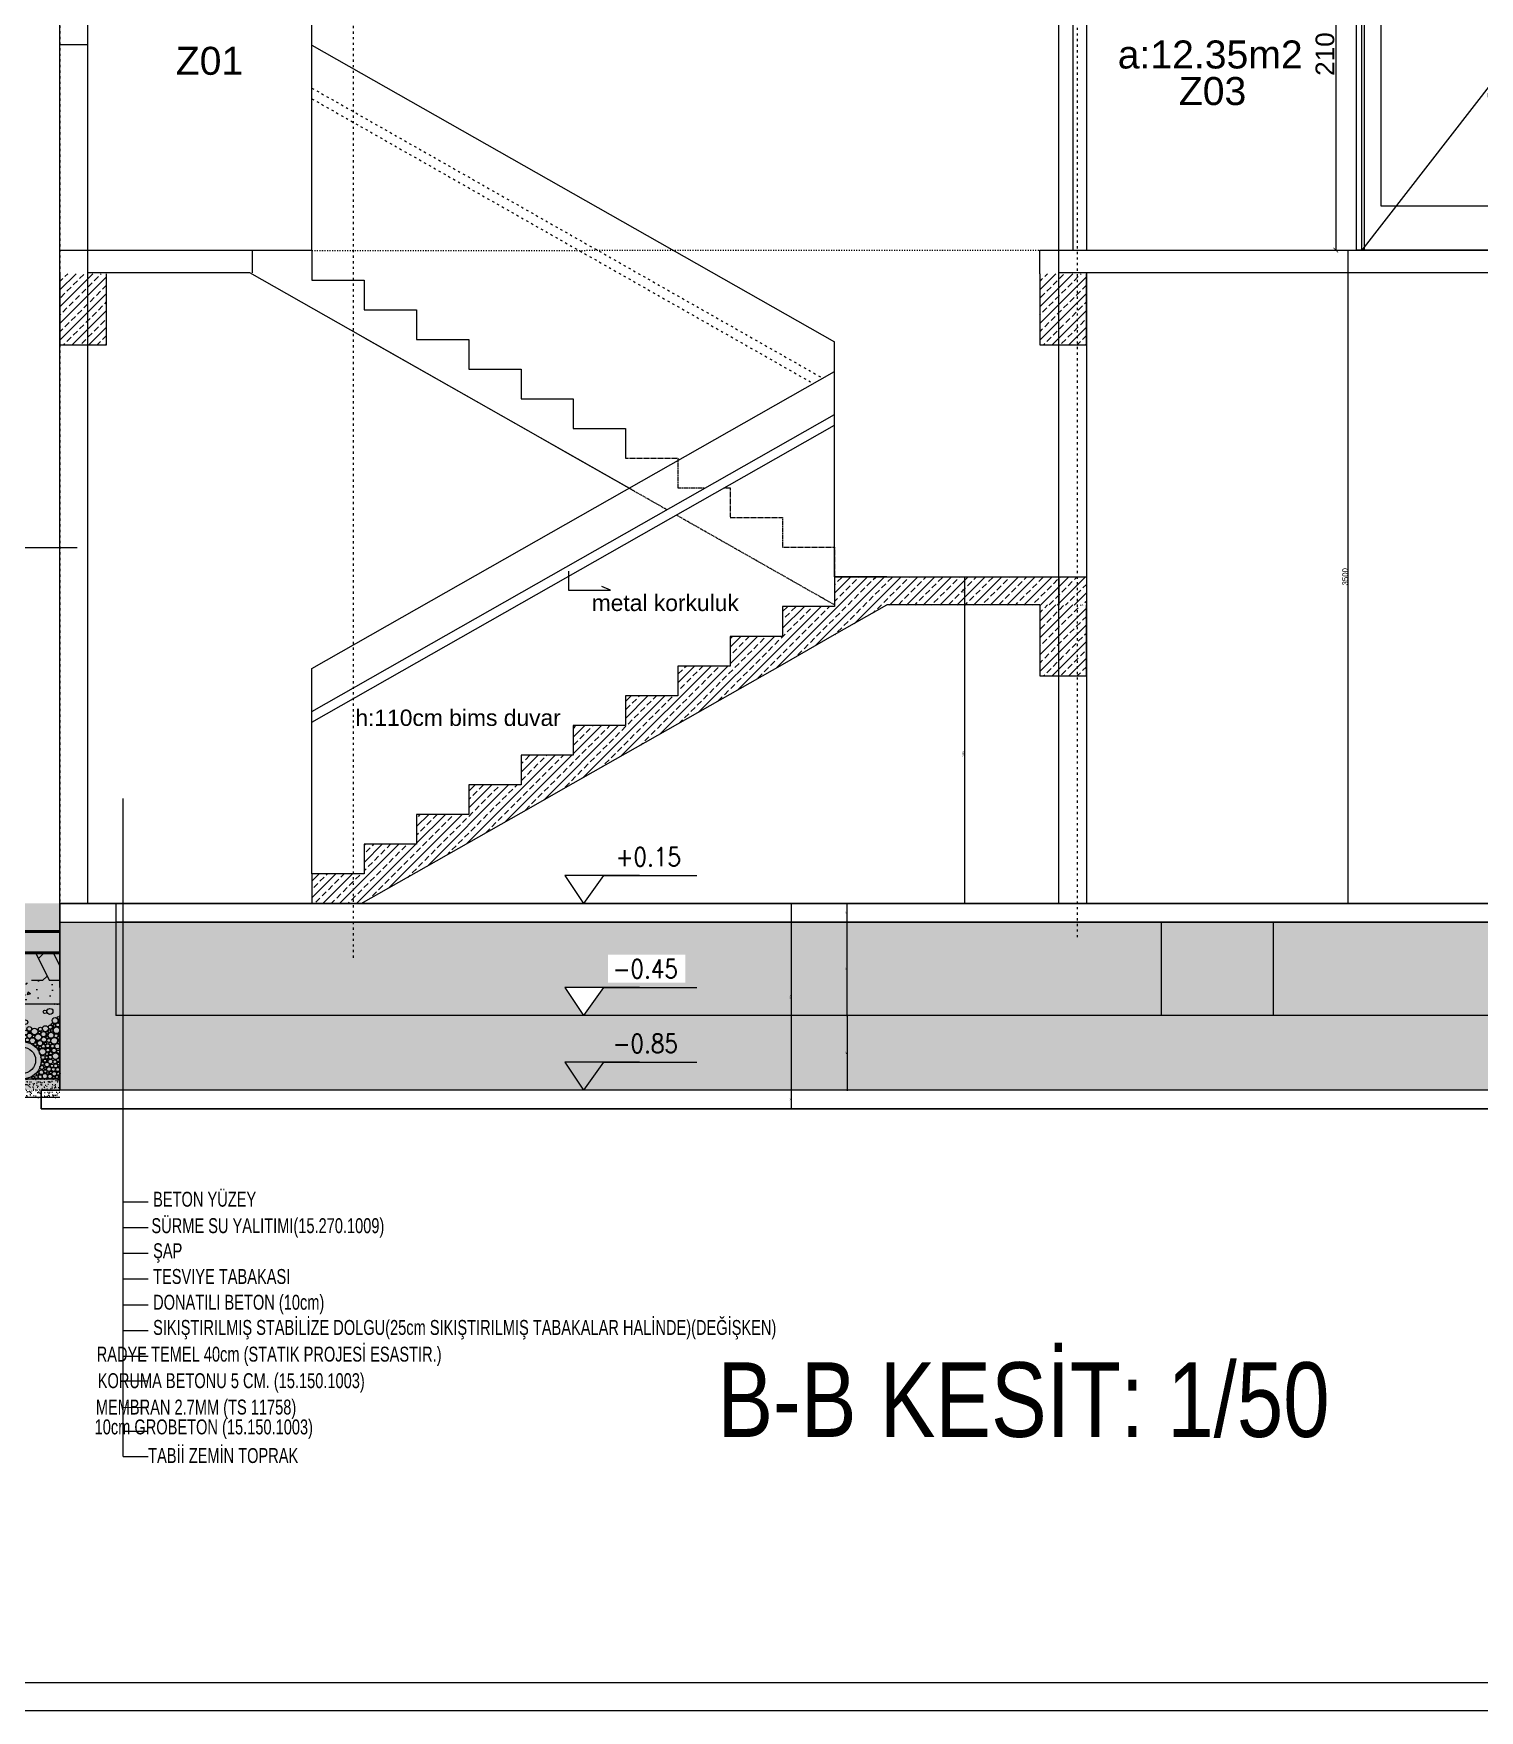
# Model space of a CAD drawing. Header units: centimetres. Extents: x -373760 to 14750, y -122502 to 29584.
# Drawn here: x -231505 to -223760, y -86589 to -77606 of the extents above; entities that cross this region are included whole.
import ezdxf
from ezdxf.enums import TextEntityAlignment as Align

# ---------------------------------------------------------------- set-up
doc = ezdxf.new("R2010")
doc.units = ezdxf.units.CM
for name, pattern in [('ACAD_ISO03W100', [30, 12, -18]), ('DUZ', [0]), ('HIDDENX2', [0.75, 0.5, -0.25])]:
    doc.linetypes.add(name, pattern=pattern)
for name, color, linetype, lineweight in [('AKSLAR-P', 211, 'Continuous', 9), ('BB_Yazı_malzeme_DOSEME-Laminat', 7, 'Continuous', 15), ('BLOKAJ', 1, 'Continuous', 9), ('DETAIL2', 1, 'Continuous', 20), ('duvar', 10, 'Continuous', 25), ('kolon tarama', 252, 'Continuous', 20), ('MAT_FND3', 2, 'Continuous', 30), ('MS KOLON', 1, 'Continuous', 50), ('MS YAZI', 7, 'DUZ', 15), ('REBAR2', 1, 'Continuous', 20), ('SOIL', 8, 'Continuous', 20), ('T', 8, 'Continuous', 13), ('TF', 252, 'Continuous', 15), ('Ölçü iç KGK', 124, 'Continuous', 20)]:
    doc.layers.add(name, color=color, linetype=linetype, lineweight=lineweight)
for name, color, linetype in [('alan', 7, 'Continuous'), ('CER', 4, 'Continuous'), ('dog', 30, 'Continuous'), ('K', 1, 'Continuous'), ('LCAD_CEILING', 2, 'Continuous'), ('Oda', 7, 'Continuous'), ('Standart', 7, 'Continuous'), ('Tarama', 253, 'Continuous'), ('TASYUNU-P', 40, 'Continuous')]:
    doc.layers.add(name, color=color, linetype=linetype)
doc.layers.add('Öçü', color=7, linetype='Continuous', lineweight=18, true_color=0xd1cbad)
doc.styles.add('ARC-01', font='arial.ttf')
doc.styles.add('dddddddddd', font='arial.ttf')
doc.styles.get("Standard").update_dxf_attribs({"font": 'arial.ttf'})
doc.styles.add('stastyle', font='')
doc.styles.add('YAZI', font='arial.ttf', dxfattribs={"height": 34})
doc.styles.get('stastyle').set_extended_font_data('RomanSTA')
doc.linetypes.add('BATTING', pattern='A,0.00254,-2.54,[134,ltypeshp.shx,S=2.54,R=0,X=-2.54,Y=0],-5.08,[134,ltypeshp.shx,S=2.54,R=180,X=2.54,Y=0],-2.54', length=10.16254)
doc.dimstyles.new('1 VE 2', dxfattribs={"dimscale": 0, "dimtxt": 6, "dimasz": 3, "dimexe": 0, "dimexo": 0, "dimgap": 2, "dimtad": 1, "dimdec": 0, "dimzin": 0, "dimdsep": 46, "dimtxsty": 'dddddddddd', "dimblk": 'OBLIQUE', "dimcen": 0, "dimdle": 3, "dimadec": 0, "dimazin": 0, "dimtfac": 1, "dimtdec": 0, "dimtix": 1, "dimtmove": 2, "dimatfit": 3, "dimldrblk": 'OBLIQUE', "dimfxl": 0, "dimtolj": 1, "dimtzin": 0, "dimarcsym": 0})
doc.dimstyles.new('aydın ölçü', dxfattribs={"dimtxt": 10, "dimasz": 2.5, "dimexe": 5, "dimexo": 5, "dimtad": 1, "dimdec": 0, "dimtxsty": 'Standard', "dimblk": 'ARCHTICK', "dimcen": 2.5, "dimse1": 1, "dimse2": 1, "dimadec": 0, "dimazin": 0, "dimtfac": 1, "dimtdec": 0, "dimtix": 1, "dimtmove": 0, "dimatfit": 3, "dimfxl": 5, "dimfxlon": 1, "dimarcsym": 0})
doc.dimstyles.new('VAZİYET2', dxfattribs={"dimtxt": 30, "dimasz": 2.5, "dimexe": 5, "dimexo": 5, "dimtad": 1, "dimdec": 0, "dimtxsty": 'Standard', "dimblk": 'ARCHTICK', "dimcen": 2.5, "dimse1": 1, "dimse2": 1, "dimadec": 0, "dimazin": 0, "dimtfac": 1, "dimtdec": 0, "dimtix": 1, "dimtmove": 0, "dimatfit": 3, "dimfxl": 5, "dimfxlon": 1, "dimarcsym": 0})

# ---------------------------------------------------------------- blocks, each defined once
blk = doc.blocks.new('_ArchTick')
at = {"color": 0, "linetype": 'ByBlock', "const_width": 0.15}
blk.add_lwpolyline([(-0.5, -0.5), (0.5, 0.5)], dxfattribs=at)
blk = doc.blocks.new('*D603')
at = {"layer": 'Defpoints', "color": 0, "transparency": 16777216}
for p in [(-226539.3, -80517.1), (-226539.3, -80667.1), (-226519.1, -80667.1)]:
    blk.add_point(p, dxfattribs=at)
at = {"layer": 'Öçü', "color": 0, "lineweight": -2, "transparency": 16777216}
blk.add_line((-226519.1, -80517.1), (-226519.1, -80667.1), dxfattribs=at)
at = {"layer": 'Öçü', "color": 0, "lineweight": -2, "transparency": 16777216, "xscale": 2.5, "yscale": 2.5, "zscale": 2.5}
for p, rotation in [((-226519.1, -80517.1), 90), ((-226519.1, -80667.1), 270)]:
    blk.add_blockref('_ArchTick', p, dxfattribs=dict(at, rotation=rotation))
at = {"layer": 'Öçü', "color": 0, "transparency": 16777216, "insert": (-226524.8, -80592.1), "char_height": 10, "attachment_point": 5, "rotation": 90}
blk.add_mtext('150', dxfattribs=at)
blk = doc.blocks.new('*D604')
at = {"layer": 'Defpoints', "color": 0, "transparency": 16777216}
for p in [(-226539.3, -80667.1), (-226519.1, -82266.1), (-226519.1, -82266.1)]:
    blk.add_point(p, dxfattribs=at)
at = {"layer": 'Öçü', "color": 0, "lineweight": -2, "transparency": 16777216}
blk.add_line((-226519.1, -80667.1), (-226519.1, -82266.1), dxfattribs=at)
at = {"layer": 'Öçü', "color": 0, "lineweight": -2, "transparency": 16777216, "xscale": 2.5, "yscale": 2.5, "zscale": 2.5}
for p, rotation in [((-226519.1, -80667.1), 90), ((-226519.1, -82266.1), 270)]:
    blk.add_blockref('_ArchTick', p, dxfattribs=dict(at, rotation=rotation))
at = {"layer": 'Öçü', "color": 0, "transparency": 16777216, "insert": (-226524.8, -81466.6), "char_height": 10, "attachment_point": 5, "rotation": 90}
blk.add_mtext('1599', dxfattribs=at)
blk = doc.blocks.new('_Oblique')
at = {"color": 0, "linetype": 'ByBlock', "lineweight": -2}
blk.add_line((-0.5, -0.5), (0.5, 0.5), dxfattribs=at)
blk = doc.blocks.new('*D609')
at = {"layer": 'Defpoints', "color": 0, "linetype": 'Continuous', "transparency": 16777216}
for p in [(-226643.8, -82866.1), (-227146.8, -83266.1), (-226643.8, -83266.1)]:
    blk.add_point(p, dxfattribs=at)
at = {"layer": 'LCAD_CEILING', "color": 0, "linetype": 'Continuous', "lineweight": -2, "transparency": 16777216}
for p, q in [((-227146.8, -82863.1), (-227146.8, -83269.1)), ((-226643.8, -82866.1), (-227146.8, -82866.1)), ((-226643.8, -83266.1), (-227146.8, -83266.1))]:
    blk.add_line(p, q, dxfattribs=at)
at = {"layer": 'LCAD_CEILING', "color": 0, "linetype": 'Continuous', "lineweight": -2, "transparency": 16777216, "xscale": 3, "yscale": 3, "zscale": 3}
for p, rotation in [((-227146.8, -82866.1), 90), ((-227146.8, -83266.1), 270)]:
    blk.add_blockref('_Oblique', p, dxfattribs=dict(at, rotation=rotation))
at = {"layer": 'LCAD_CEILING', "color": 0, "linetype": 'Continuous', "lineweight": -2, "transparency": 16777216, "insert": (-227151.8, -83066.1), "char_height": 6, "attachment_point": 5, "rotation": 90, "style": 'dddddddddd'}
blk.add_mtext('\\A1;400', dxfattribs=at)
blk = doc.blocks.new('*D610')
at = {"layer": 'Defpoints', "color": 0, "linetype": 'Continuous', "transparency": 16777216}
for p in [(-227146.8, -82366.1), (-226981.6, -82366.1), (-226643.8, -82866.1)]:
    blk.add_point(p, dxfattribs=at)
at = {"layer": 'LCAD_CEILING', "color": 0, "linetype": 'Continuous', "lineweight": -2, "transparency": 16777216}
for p, q in [((-227146.8, -82869.1), (-227146.8, -82363.1)), ((-226981.6, -82366.1), (-227146.8, -82366.1)), ((-226643.8, -82866.1), (-227146.8, -82866.1))]:
    blk.add_line(p, q, dxfattribs=at)
at = {"layer": 'LCAD_CEILING', "color": 0, "linetype": 'Continuous', "lineweight": -2, "transparency": 16777216, "xscale": 3, "yscale": 3, "zscale": 3}
for p, rotation in [((-227146.8, -82366.1), 90), ((-227146.8, -82866.1), 270)]:
    blk.add_blockref('_Oblique', p, dxfattribs=dict(at, rotation=rotation))
at = {"layer": 'LCAD_CEILING', "color": 0, "linetype": 'Continuous', "lineweight": -2, "transparency": 16777216, "insert": (-227151.8, -82616.1), "char_height": 6, "attachment_point": 5, "rotation": 90, "style": 'dddddddddd'}
blk.add_mtext('\\A1;500', dxfattribs=at)
blk = doc.blocks.new('*D611')
at = {"layer": 'Defpoints', "color": 0, "linetype": 'Continuous', "transparency": 16777216}
for p in [(-227146.8, -82266.1), (-226981.6, -82266.1), (-226981.6, -82366.1)]:
    blk.add_point(p, dxfattribs=at)
at = {"layer": 'LCAD_CEILING', "color": 0, "linetype": 'Continuous', "lineweight": -2, "transparency": 16777216}
for p, q in [((-227146.8, -82369.1), (-227146.8, -82263.1)), ((-226981.6, -82266.1), (-227146.8, -82266.1)), ((-226981.6, -82366.1), (-227146.8, -82366.1))]:
    blk.add_line(p, q, dxfattribs=at)
at = {"layer": 'LCAD_CEILING', "color": 0, "linetype": 'Continuous', "lineweight": -2, "transparency": 16777216, "xscale": 3, "yscale": 3, "zscale": 3}
for p, rotation in [((-227146.8, -82266.1), 90), ((-227146.8, -82366.1), 270)]:
    blk.add_blockref('_Oblique', p, dxfattribs=dict(at, rotation=rotation))
at = {"layer": 'LCAD_CEILING', "color": 0, "linetype": 'Continuous', "lineweight": -2, "transparency": 16777216, "insert": (-227151.8, -82316.1), "char_height": 6, "attachment_point": 5, "rotation": 90, "style": 'dddddddddd'}
blk.add_mtext('\\A1;100', dxfattribs=at)
blk = doc.blocks.new('*D612')
at = {"layer": 'Defpoints', "color": 0, "linetype": 'Continuous', "transparency": 16777216}
for p in [(-227447.2, -82266.1), (-227447.2, -83266.1), (-227447.2, -83266.1)]:
    blk.add_point(p, dxfattribs=at)
at = {"layer": 'MAT_FND3', "color": 0, "linetype": 'Continuous', "lineweight": -2, "transparency": 16777216}
for p, q in [((-227447.2, -82263.1), (-227447.2, -83269.1)), ((-227447.2, -82266.1), (-227447.2, -82266.1)), ((-227447.2, -83266.1), (-227447.2, -83266.1))]:
    blk.add_line(p, q, dxfattribs=at)
at = {"layer": 'MAT_FND3', "color": 0, "linetype": 'Continuous', "lineweight": -2, "transparency": 16777216, "xscale": 3, "yscale": 3, "zscale": 3}
for p, rotation in [((-227447.2, -82266.1), 90), ((-227447.2, -83266.1), 270)]:
    blk.add_blockref('_Oblique', p, dxfattribs=dict(at, rotation=rotation))
at = {"layer": 'MAT_FND3', "color": 0, "linetype": 'Continuous', "lineweight": -2, "transparency": 16777216, "insert": (-227452.3, -82766.1), "char_height": 6, "attachment_point": 5, "rotation": 90, "style": 'dddddddddd'}
blk.add_mtext('\\A1;1000', dxfattribs=at)
blk = doc.blocks.new('*D613')
at = {"layer": 'Defpoints', "color": 0, "linetype": 'Continuous', "transparency": 16777216}
for p in [(-227447.2, -83266.1), (-227585, -83366.1), (-227447.2, -83366.1)]:
    blk.add_point(p, dxfattribs=at)
at = {"layer": 'MAT_FND3', "color": 0, "linetype": 'Continuous', "lineweight": -2, "transparency": 16777216}
for p, q in [((-227447.2, -83263.1), (-227447.2, -83369.1)), ((-227447.2, -83266.1), (-227447.2, -83266.1)), ((-227585, -83366.1), (-227447.2, -83366.1))]:
    blk.add_line(p, q, dxfattribs=at)
at = {"layer": 'MAT_FND3', "color": 0, "linetype": 'Continuous', "lineweight": -2, "transparency": 16777216, "xscale": 3, "yscale": 3, "zscale": 3}
for p, rotation in [((-227447.2, -83266.1), 90), ((-227447.2, -83366.1), 270)]:
    blk.add_blockref('_Oblique', p, dxfattribs=dict(at, rotation=rotation))
at = {"layer": 'MAT_FND3', "color": 0, "linetype": 'Continuous', "lineweight": -2, "transparency": 16777216, "insert": (-227452.3, -83316.1), "char_height": 6, "attachment_point": 5, "rotation": 90, "style": 'dddddddddd'}
blk.add_mtext('\\A1;100', dxfattribs=at)
blk = doc.blocks.new('DRE')
at = {"layer": 'T'}
h = blk.add_hatch(dxfattribs=at)
h.set_pattern_fill('AR-SAND', color=256, scale=1.5, style=0)
h.set_pattern_definition([(37.5, (-27931.5247, -2792.8838), (-0.09449004, 2.89023565), [0, -2.28, 0, -2.55, 0, -2.4375]), (7.5, (-27931.5247, -2792.8838), (2.65466506, 4.2332191), [0, -1.23, 0, -2.055, 0, -0.7875]), (327.5, (-27933.3697, -2792.8838), (4.6712128, 0.00848858), [0, -0.75, 0, -2.7, 0, -3.525]), (317.5, (-27933.3697, -2792.8838), (4.5091899, 1.31651335), [0, -0.375, 0, -1.77, 0, -2.025])])
h.paths.add_polyline_path([(0, 0), (0, 10), (-43.29, 10), (-40, 0)])
for p, q in [((-56.45, 50), (-40, 0)), ((0, 50), (-56.45, 50)), ((-43.29, 10), (0, 10)), ((0, 0), (-40, 0)), ((0, 0), (-10, 0))]:
    blk.add_line(p, q, dxfattribs=at)
for centre, radius in [((-46.33, 43.64), 1.61), ((-25.54, 44.87), 1.43), ((-25.7, 48.52), 1.25), ((-22.96, 47.14), 1.78), ((-23.43, 44.49), 0.714), ((-20.96, 44.1), 1.78), ((-8.05, 45.96), 0.892), ((-5.33, 46.16), 1.61), ((-49.53, 41.59), 0.714), ((-49.03, 43.38), 1.07), ((-47.36, 40.7), 1.43), ((-40.97, 43.81), 1.07), ((-38.12, 39.18), 1.07), ((-33.66, 34.54), 1.61), ((-32.14, 40.24), 0.892), ((-29.42, 40.44), 1.61), ((-24.92, 37.75), 0.892), ((-23.82, 35.09), 1.61), ((-20.83, 36.29), 1.61), ((-18.49, 40.42), 1.25), ((-18.29, 34.85), 1.25), ((-16.38, 36.82), 1.25), ((-13.64, 35.44), 1.78), ((-10.44, 36.66), 1.07), ((-7.74, 36.92), 1.61), ((-5.63, 35.6), 0.714), ((-5.12, 37.78), 1.07), ((-4.32, 36.13), 0.714), ((-4.03, 39.27), 0.714), ((-2.55, 41.25), 1.61), ((-3.72, 37.25), 0.432), ((-1.86, 36.07), 1.78), ((-2.87, 38.47), 0.714), ((-1.12, 38.94), 1.07), ((-0.7, 42.75), 0.714), ((-0.52, 40.38), 0.432), ((-0.5, 41.37), 0.432), ((-42.38, 30.35), 1.78), ((-38.42, 33.33), 0.892), ((-31.43, 27.14), 1.61), ((-29.55, 30.8), 0.892), ((-20, 20), 10), ((-28.04, 27.96), 1.25), ((-27.2, 31), 1.61), ((-27.95, 33.12), 0.714), ((-20, 20), 7), ((-26.04, 33.46), 0.892), ((-26.18, 28.81), 0.714), ((-24.9, 29.85), 0.892), ((-24.24, 32.19), 1.25), ((-23.32, 30.3), 0.714), ((-22.78, 33.36), 0.432), ((-21.39, 31.61), 1.61), ((-21.58, 34.04), 0.714), ((-20.15, 33.85), 0.714), ((-19.21, 30.68), 0.714), ((-18.76, 32.49), 1.07), ((-17.4, 30.88), 1.07), ((-16.21, 33.17), 1.43), ((-16.26, 35.14), 0.432), ((-14.67, 30.49), 1.61), ((-14.11, 32.79), 0.714), ((-13.08, 28.48), 0.892), ((-11.64, 32.4), 1.78), ((-12.57, 30), 0.432), ((-11.94, 27.26), 0.714), ((-10.67, 29.17), 1.43), ((-10.93, 34.87), 0.714), ((-10.5, 26.89), 0.714), ((-8.76, 33.98), 1.43), ((-8.56, 31.06), 1.43), ((-8.79, 27.5), 1.07), ((-8.79, 29.11), 0.432), ((-7.63, 29.07), 0.714), ((-6.52, 27.72), 1.07), ((-6.79, 32.29), 0.714), ((-6.73, 34.79), 0.714), ((-6.89, 33.66), 0.432), ((-5.94, 30.62), 1.07), ((-4.7, 33.42), 1.61), ((-5.14, 28.99), 0.714), ((-5.38, 26.73), 0.432), ((-3.95, 27.57), 1.07), ((-2.98, 30.4), 1.78), ((-2.05, 33.17), 1.07), ((-1.38, 27.51), 1.43), ((-0.73, 32.02), 0.714), ((-0.68, 29.6), 0.714), ((-0.67, 30.83), 0.432), ((-0.52, 33.29), 0.432), ((-0.5, 34.27), 0.432), ((-46.29, 23.48), 1.25), ((-46.26, 21.16), 0.714), ((-45.51, 19.67), 0.892), ((-45.48, 21.98), 0.432), ((-44.27, 17.62), 1.43), ((-45.03, 21.21), 0.432), ((-43.57, 22.52), 1.61), ((-44.45, 20.57), 0.432), ((-43.42, 19.75), 0.714), ((-41.38, 18.59), 1.61), ((-42.4, 20.44), 0.432), ((-41.53, 21.23), 0.714), ((-41.37, 23.54), 0.714), ((-41.51, 22.4), 0.432), ((-39.79, 22.42), 1.25), ((-40.53, 20.63), 0.432), ((-38.83, 19.88), 1.25), ((-38.37, 23.8), 0.714), ((-38.08, 18.01), 0.714), ((-37.66, 21.73), 0.892), ((-36.98, 18.87), 0.714), ((-36.38, 23.64), 1.25), ((-37.12, 20.12), 0.432), ((-35.39, 21.03), 1.43), ((-35.37, 18.69), 0.892), ((-34.44, 24.69), 0.892), ((-34.03, 17.51), 0.892), ((-33.86, 22.89), 0.892), ((-34, 19.19), 0.432), ((-32.43, 20.96), 1.43), ((-32.9, 18.81), 0.714), ((-32.51, 24.75), 0.892), ((-32.25, 23.14), 0.714), ((-31.75, 17.73), 0.714), ((-30.91, 19.21), 0.892), ((-30.46, 24.09), 1.25), ((-30.52, 21.98), 0.714), ((-30.43, 20.57), 0.432), ((-29.2, 25.97), 0.892), ((-11.35, 25.75), 0.432), ((-9.25, 24.59), 1.78), ((-9.07, 21.57), 1.07), ((-9.15, 18.25), 0.892), ((-9.36, 19.66), 0.432), ((-7.93, 19.75), 0.892), ((-6.95, 17.73), 1.25), ((-7.72, 26.28), 0.432), ((-7.04, 21.54), 0.892), ((-6.89, 23.35), 0.892), ((-6.45, 25.46), 1.07), ((-6.58, 20.21), 0.432), ((-5.05, 19.35), 1.25), ((-5.16, 21.76), 1.07), ((-5, 23.8), 0.892), ((-4.85, 25.22), 0.432), ((-4.55, 26.28), 0.432), ((-3.13, 25.31), 1.25), ((-2.37, 22.25), 1.78), ((-2.69, 19.19), 1.07), ((-2.22, 17.03), 1.07), ((-0.95, 20.08), 0.892), ((-0.88, 24.62), 0.892), ((-0.75, 18.27), 0.714), ((-43.79, 14.67), 0.892), ((-43.65, 13.1), 0.432), ((-42.98, 11.53), 0.714), ((-42.51, 15.93), 0.892), ((-41.55, 13.51), 1.61), ((-41.71, 10.88), 0.714), ((-40.83, 16.11), 0.892), ((-40.22, 10.92), 0.714), ((-39.54, 12.31), 0.714), ((-38.98, 15.04), 1.25), ((-39.46, 17.05), 0.714), ((-38.45, 10.95), 0.892), ((-37.55, 13.01), 1.25), ((-38.32, 16.79), 0.432), ((-36.3, 16.31), 1.61), ((-36.49, 11.03), 0.892), ((-35.61, 13.66), 0.714), ((-34.13, 11.63), 1.61), ((-33.82, 14.77), 1.25), ((-32.76, 16.51), 0.714), ((-32.49, 13.46), 0.714), ((-31.32, 15.11), 1.25), ((-31.61, 10.92), 0.714), ((-31.05, 12.63), 0.892), ((-30.32, 17.05), 0.714), ((-29.84, 10.95), 0.892), ((-28.94, 13.01), 1.25), ((-29.4, 14.95), 0.714), ((-27.88, 11.03), 0.892), ((-27.1, 12.36), 0.432), ((-26.57, 11.37), 0.432), ((-25.56, 10.78), 0.714), ((-24.38, 10.5), 0.432), ((-14.28, 10.72), 0.714), ((-12.56, 11.05), 0.892), ((-11.96, 12.7), 0.714), ((-10.51, 11.21), 1.07), ((-9.86, 13.59), 1.25), ((-9.68, 16.21), 1.07), ((-8.05, 11.52), 1.43), ((-7.8, 14.05), 0.892), ((-7.81, 15.7), 0.714), ((-6.4, 13.17), 0.714), ((-5.86, 15.29), 1.25), ((-5.29, 11.36), 1.25), ((-4.91, 13.45), 0.714), ((-4.27, 17.03), 0.892), ((-3.44, 15.13), 1.07), ((-2.99, 12.79), 1.25), ((-3.3, 10.72), 0.714), ((-1.58, 11.05), 0.892), ((-1.2, 15.06), 1.07), ((-0.83, 12.88), 0.892), ((-0.55, 16.61), 0.432)]:
    blk.add_circle(centre, radius, dxfattribs=at)
blk = doc.blocks.new('*D37')
at = {"layer": 'Defpoints', "color": 0, "transparency": 16777216}
for p in [(3421.95, 311.45), (3331.95, 302.94), (3421.95, 302.94)]:
    blk.add_point(p, dxfattribs=at)
at = {"layer": 'Öçü', "color": 0, "lineweight": -2, "transparency": 16777216}
blk.add_line((3331.95, 311.45), (3421.95, 311.45), dxfattribs=at)
at = {"layer": 'Öçü', "color": 0, "lineweight": -2, "transparency": 16777216, "xscale": 2.5, "yscale": 2.5, "zscale": 2.5, "rotation": 180}
blk.add_blockref('_ArchTick', (3331.95, 311.45), dxfattribs=at)
at = {"layer": 'Öçü', "color": 0, "lineweight": -2, "transparency": 16777216, "xscale": 2.5, "yscale": 2.5, "zscale": 2.5}
blk.add_blockref('_ArchTick', (3421.95, 311.45), dxfattribs=at)
at = {"layer": 'Öçü', "color": 0, "transparency": 16777216, "insert": (3376.95, 317.18), "char_height": 10, "attachment_point": 5}
blk.add_mtext('90', dxfattribs=at)
blk = doc.blocks.new('*D38')
at = {"layer": 'Defpoints', "color": 0, "transparency": 16777216}
for p in [(3331.95, 302.94), (3320.9, 92.94), (3331.95, 92.94)]:
    blk.add_point(p, dxfattribs=at)
at = {"layer": 'Öçü', "color": 0, "lineweight": -2, "transparency": 16777216}
blk.add_line((3320.9, 302.94), (3320.9, 92.94), dxfattribs=at)
at = {"layer": 'Öçü', "color": 0, "lineweight": -2, "transparency": 16777216, "xscale": 2.5, "yscale": 2.5, "zscale": 2.5}
for p, rotation in [((3320.9, 302.94), 90), ((3320.9, 92.94), 270)]:
    blk.add_blockref('_ArchTick', p, dxfattribs=dict(at, rotation=rotation))
at = {"layer": 'Öçü', "color": 0, "transparency": 16777216, "insert": (3315.17, 197.94), "char_height": 10, "attachment_point": 5, "rotation": 90}
blk.add_mtext('210', dxfattribs=at)
blk = doc.blocks.new('*D817')
at = {"layer": 'Defpoints', "color": 0, "ltscale": 0.45, "transparency": 16777216}
for p in [(-224831.2, -78766.1), (-224463.7, -78766.1), (-224539.6, -82266.1)]:
    blk.add_point(p, dxfattribs=at)
at = {"layer": 'Öçü', "color": 0, "lineweight": -2, "ltscale": 0.45, "transparency": 16777216}
blk.add_line((-224463.7, -82266.1), (-224463.7, -78766.1), dxfattribs=at)
at = {"layer": 'Öçü', "color": 0, "lineweight": -2, "ltscale": 0.45, "transparency": 16777216, "xscale": 2.5, "yscale": 2.5, "zscale": 2.5}
for p, rotation in [((-224463.7, -78766.1), 90), ((-224463.7, -82266.1), 270)]:
    blk.add_blockref('_ArchTick', p, dxfattribs=dict(at, rotation=rotation))
at = {"layer": 'Öçü', "color": 0, "ltscale": 0.45, "transparency": 16777216, "insert": (-224479.7, -80516.1), "char_height": 30, "attachment_point": 5, "rotation": 90}
blk.add_mtext('3500', dxfattribs=at)
blk = doc.blocks.new('gfhfghfghfg')
for p, q in [((-45, 0), (45, 0)), ((-45, -210), (-45, 0)), ((45, 0), (45, -210)), ((-42.06, -2.94), (42.06, -2.94)), ((-42.06, -210), (-42.06, -2.94)), ((-40.59, -4.41), (40.59, -4.41)), ((-40.59, -210), (-40.59, -4.41)), ((40.59, -4.41), (40.59, -210)), ((42.06, -2.94), (42.06, -210)), ((-31.76, -13.24), (31.76, -13.24)), ((-31.76, -186.47), (-31.76, -13.24)), ((31.76, -13.24), (31.76, -126)), ((37.26, -126), (25.76, -126)), ((25.76, -128), (25.76, -126)), ((37.26, -128), (25.76, -128)), ((31.76, -128), (31.76, -186.47)), ((37.26, -128), (37.26, -126)), ((31.76, -186.47), (-31.76, -186.47)), ((45, -210), (-45, -210))]:
    blk.add_line(p, q)
at = {"color": 8}
for p, q in [((-42.06, -2.94), (42.06, -101.47)), ((42.06, -101.47), (-42.06, -210))]:
    blk.add_line(p, q, dxfattribs=at)
at = {"layer": 'Öçü'}
dim = blk.add_linear_dim(base=(45, 8.51), p1=(-45, 0), p2=(45, 0), dimstyle='aydın ölçü', dxfattribs=at)
dim.commit()
dim.dimension.update_dxf_attribs({"geometry": '*D37', "text_midpoint": (0, 14.24), "insert": (-3376.95, -302.94)})
dim = blk.add_linear_dim(base=(-56.05, -210), p1=(-45, 0), p2=(-45, -210), angle=90, dimstyle='aydın ölçü', dxfattribs=at)
dim.commit()
dim.dimension.update_dxf_attribs({"geometry": '*D38', "text_midpoint": (-61.78, -105), "insert": (-3376.95, -302.94)})

msp = doc.modelspace()

# ---------------------------------------------------------------- hatches: boundary and pattern name
at = {"layer": 'kolon tarama'}
h = msp.add_hatch(color=256, dxfattribs=at)
h.paths.add_polyline_path([(-232114.29, -82416.07), (-231364.29, -82416.07), (-231364.29, -82530.06), (-232114.29, -82530.06)])
h.paths.add_polyline_path([(-232663.04, -82466.07), (-232633.04, -82416.07), (-232114.29, -82416.07), (-232114.29, -82530.06), (-232563.04, -82530.06), (-232563.04, -82679.02), (-232564.29, -82679.02), (-232663.04, -82680.06)])
at = {"layer": 'SOIL'}
h = msp.add_hatch(dxfattribs=at)
h.set_pattern_fill('ANSI36', color=256, scale=500, angle=-90)
h.set_pattern_definition([(315, (-188246.83, -94141.39), (121.53398, -33.14563), [156.25, -31.25, 0, -31.25])])
h.paths.add_polyline_path([(-225164.29, -82866.07), (-231364.68, -82866.07), (-231364.68, -82266.07), (-231664.29, -82266.07), (-231664.29, -83266.07), (-219264.29, -83266.07), (-219264.29, -82866.07), (-219264.29, -82266.07), (-219564.29, -82266.07), (-219564.29, -82866.07), (-224864.29, -82866.07), (-224864.29, -82866.07), (-225164.29, -82866.07)])
h = msp.add_hatch(dxfattribs=at)
h.set_pattern_fill('AR-CONC', color=256, scale=50, angle=-90)
h.set_pattern_definition([(320, (-188246.83, -134164.47), (-31.3761, -358.6301), [37.5, -412.5]), (265, (-188246.83, -134164.47), (376.096, 69.3757), [30, -330]), (10.45144, (-188249.44, -134194.36), (344.72, -289.2544), [31.87, -350.571]), (316.1842, (-188146.83, -134164.47), (-82.7596, -533.6207), [56.25, -618.75]), (6.6356, (-188153.7, -134208.94), (487.0593, -467.331), [47.805, -525.857]), (261.1842, (-188146.8, -134164.5), (487.0593, -467.331), [45, -495]), (291, (-188171.83, -134214.47), (-201.3094, -298.4535), [37.5, -412.5]), (236, (-188171.83, -134214.47), (362.575, -121.6577), [30, -330]), (341.45144, (-188188.6, -134239.34), (161.2656, -420.1112), [31.87, -350.571]), (307.5, (-188246.83, -134164.47), (166.44693, -6.07993), [0, -326, 0, -335, 0, -331.25]), (277.5, (-188246.83, -134164.47), (197.20586, -131.53477), [0, -191, 0, -318.5, 0, -126.25]), (237.5, (-188246.83, -134052.97), (-11.27744, -266.91122), [0, -125, 0, -390, 0, -517.5]), (227.5, (-188246.83, -134002.97), (50.0525, -291.5931), [0, -162.5, 0, -259, 0, -367.5])])
h.paths.add_polyline_path([(-221722.53, -82866.07), (-221829.68, -82716.07), (-221622.54, -82716.07), (-221722.53, -82866.07), (-219564.29, -82866.07), (-219564.29, -82366.07), (-224864.29, -82366.07), (-224864.29, -82866.07)])
h.paths.add_polyline_path([(-225164.29, -82866.07), (-224864.29, -82866.07), (-224864.29, -82366.07), (-225464.29, -82366.07), (-225464.29, -82866.07)])
h.paths.add_polyline_path([(-225464.29, -82866.07), (-225464.29, -82366.07), (-228965.99, -82366.07), (-228965.99, -82866.07), (-228560.13, -82866.07), (-228660.13, -82716.07), (-228452.99, -82716.07), (-228560.13, -82866.07)])
h.paths.add_polyline_path([(-228965.99, -82866.07), (-228965.99, -82366.07), (-231364.68, -82366.07), (-231364.68, -82866.07)])
h.paths.add_polyline_path([(-222268.97, -82691.07), (-221854.68, -82691.07), (-221854.68, -82541.07), (-222268.97, -82541.07)], flags=16)
h.paths.add_polyline_path([(-228427.99, -82691.07), (-228013.7, -82691.07), (-228013.7, -82541.07), (-228427.99, -82541.07)], flags=16)
at = {"layer": 'Tarama'}
h = msp.add_hatch(dxfattribs=at)
h.set_pattern_fill('ANSI33', color=256, scale=10)
h.set_pattern_definition([(45, (-249522.474, -121653.85), (-44.90128, 44.90128), []), (45, (-249477.57, -121653.85), (-44.90128, 44.90128), [31.75, -15.875])])
h.paths.add_polyline_path([(-231164.29, -78892.96), (-231364.29, -78892.96), (-231364.29, -79272.96), (-231164.29, -79272.96)])
h.paths.add_polyline_path([(-231114.29, -78892.96), (-231164.29, -78892.96), (-231164.29, -79272.96), (-231114.29, -79272.96)])
h = msp.add_hatch(dxfattribs=at)
h.set_pattern_fill('ANSI33', color=256, scale=10)
h.set_pattern_definition([(45, (-244273.914, -121653.85), (-44.90128, 44.90128), []), (45, (-244229.01, -121653.85), (-44.90128, 44.90128), [31.75, -15.875])])
h.paths.add_polyline_path([(-225915.73, -78892.96), (-226115.73, -78892.96), (-226115.73, -79272.96), (-225915.73, -79272.96)])
h.paths.add_polyline_path([(-225865.73, -78892.96), (-225915.73, -78892.96), (-225915.73, -79272.96), (-225865.73, -79272.96)])
h = msp.add_hatch(dxfattribs=at)
h.set_pattern_fill('ANSI33', color=256, scale=10)
h.set_pattern_definition([(45, (-224964.74, -83831.18), (-44.9013, 44.9013), []), (45, (-224919.84, -83831.18), (-44.9013, 44.9013), [31.75, -15.875])])
h.paths.add_polyline_path([(-227493.26, -80985.58), (-227213.26, -80826.58), (-226933.26, -80667.58), (-225864.29, -80667.58), (-225864.29, -80517.58), (-227213.26, -80517.58), (-227213.26, -80676.58), (-227493.26, -80676.58), (-227493.26, -80835.58), (-227773.26, -80835.58), (-227773.26, -80994.58), (-228053.26, -80994.58), (-228053.26, -81153.58), (-228333.26, -81153.58), (-228333.26, -81312.58), (-228613.26, -81312.58), (-228613.26, -81471.58), (-228893.26, -81471.58), (-228893.26, -81630.58), (-229173.26, -81630.58), (-229173.26, -81789.58), (-229453.26, -81789.58), (-229453.26, -81948.58), (-229733.26, -81948.58), (-229733.26, -82107.58), (-230013.26, -82107.58), (-230013.26, -82266.58), (-229749.11, -82266.58), (-229453.26, -82098.58), (-229173.26, -81939.58), (-228893.26, -81780.58), (-228613.26, -81621.58), (-228333.26, -81462.58), (-228053.26, -81303.58), (-227773.26, -81144.58)])
h = msp.add_hatch(dxfattribs=at)
h.set_pattern_fill('ANSI33', color=256, scale=10)
h.set_pattern_definition([(45, (-244273.914, -123427.96), (-44.90128, 44.90128), []), (45, (-244229.01, -123427.96), (-44.90128, 44.90128), [31.75, -15.875])])
h.paths.add_polyline_path([(-225915.73, -80667.07), (-226115.73, -80667.07), (-226115.73, -81047.07), (-225915.73, -81047.07)])
h.paths.add_polyline_path([(-225865.73, -80667.07), (-225915.73, -80667.07), (-225915.73, -81047.07), (-225865.73, -81047.07)])
at = {"layer": 'Tarama', "ltscale": 0.25}
h = msp.add_hatch(dxfattribs=at)
h.set_pattern_fill('AR-CONC', color=252, angle=180, style=0)
h.set_pattern_definition([(230, (-273412.14, 9031.18), (-182.18467, 15.93909), [19.05, -209.55]), (175, (-273412.14, 9031.18), (35.24342, -191.05685), [15.24, -167.6406]), (280.45144, (-273427.32, 9032.5), (-146.94125, -175.11775), [16.19, -178.09024]), (226.1842, (-273412.14, 8980.38), (-271.07904, 42.04233), [28.575, -314.325]), (276.63556, (-273434.73, 8983.88), (-237.4041, -247.4261), [24.285, -267.1356]), (171.18415, (-273412.14, 8980.38), (-237.4041, -247.4261), [22.86, -251.4597]), (201, (-273437.54, 8993.08), (-151.6144, 102.2652), [19.05, -209.55]), (146, (-273437.54, 8993.08), (-61.80203, -184.18797), [15.24, -167.64]), (251.45144, (-273450.18, 9001.6), (-213.41642, -81.92277), [16.19, -178.08994]), (217.5, (-273412.14, 9031.18), (-3.088603, -84.55504), [0, -165.608, 0, -170.18, 0, -168.275]), (187.5, (-273412.14, 9031.18), (-66.81966, -100.180575), [0, -97.028, 0, -161.798, 0, -64.135]), (147.5, (-273355.5, 9031.18), (-135.590595, 5.728744), [0, -63.5, 0, -198.12, 0, -262.89]), (137.5, (-273330.1, 9031.18), (-148.12918, -25.42649), [0, -82.55, 0, -131.572, 0, -186.69])])
h.paths.add_polyline_path([(-231928.76, -82806.07), (-231364.29, -82806.07), (-231364.29, -82679.02), (-231420.51, -82679.02), (-231432.68, -82654.68), (-231457.03, -82679.02), (-231515.83, -82679.02), (-231528, -82654.68), (-231552.34, -82679.02), (-231611.14, -82679.02), (-231623.31, -82654.68), (-231647.66, -82679.02), (-231706.46, -82679.02), (-231718.63, -82654.68), (-231742.97, -82679.02), (-231801.77, -82679.02), (-231813.94, -82654.68), (-231838.29, -82679.02), (-231897.09, -82679.02), (-231909.26, -82654.68), (-231933.6, -82679.02), (-231992.4, -82679.02), (-232004.57, -82654.68), (-232028.92, -82679.02), (-232087.72, -82679.02), (-232099.89, -82654.68), (-232124.23, -82679.02), (-232183.03, -82679.02), (-232195.2, -82654.68), (-232219.55, -82679.02), (-232278.35, -82679.02), (-232290.52, -82654.68), (-232314.86, -82679.02), (-232373.66, -82679.02), (-232385.83, -82654.68), (-232410.18, -82679.02), (-232468.98, -82679.02), (-232481.15, -82654.68), (-232505.49, -82679.02), (-232563.04, -82679.02), (-232563.04, -82680.06), (-232663.04, -82680.06), (-232663.04, -82530.06), (-233219.22, -82530.06), (-231805.85, -83179.73)])

# ---------------------------------------------------------------- linework, layer by layer
at = {"layer": 'AKSLAR-P', "linetype": 'ACAD_ISO03W100'}
for p, q in [((-225915.97, -72504.99), (-225915.97, -82454.76)), ((-231364.29, -72614.16), (-231364.29, -82563.92)), ((-229792.49, -72614.99), (-229792.49, -82564.76)), ((-231364.29, -81747.35), (-231364.29, -76266.07))]:
    msp.add_line(p, q, dxfattribs=at)
at = {"layer": 'BB_Yazı_malzeme_DOSEME-Laminat'}
for p, q in [((-231025.75, -85228.29), (-231025.75, -81703.15)), ((-231025.65, -83863.51), (-230890.65, -83863.52)), ((-231025.66, -84001.47), (-230890.66, -84001.48)), ((-231025.67, -84139.42), (-230890.67, -84139.43)), ((-231025.68, -84277.38), (-230890.68, -84277.39)), ((-231025.69, -84415.33), (-230890.69, -84415.34)), ((-231025.7, -84553.29), (-230890.7, -84553.3)), ((-231025.71, -84691.24), (-230890.71, -84691.25)), ((-231025.72, -84823.29), (-230890.72, -84823.3)), ((-231025.73, -84965.07), (-230890.73, -84965.08)), ((-231025.74, -85093.29), (-230890.74, -85093.3)), ((-231025.75, -85228.29), (-230890.75, -85228.3))]:
    msp.add_line(p, q, dxfattribs=at)
at = {"layer": 'BLOKAJ'}
for p, q in [((-231495, -82530.06), (-231420.51, -82679.02)), ((-231495, -82530.06), (-231420.51, -82679.02)), ((-231447.95, -82530.06), (-231479.31, -82561.42)), ((-231399.68, -82530.06), (-231364.29, -82600.84)), ((-231457.03, -82679.02), (-231515.83, -82679.02)), ((-231457.03, -82679.02), (-231432.68, -82654.68)), ((-231361.71, -82679.02), (-231420.51, -82679.02))]:
    msp.add_line(p, q, dxfattribs=at)
at = {"layer": 'CER', "color": 2}
for points in [[(-235794.05, -86588.86), (-215852.52, -86588.86), (-215852.52, -56588.86), (-235794.05, -56588.86)], [(-235644.05, -86438.86), (-216002.52, -86438.86), (-216002.52, -56738.86), (-235644.05, -56738.86)]]:
    msp.add_lwpolyline(points, close=True, dxfattribs=at)
at = {"layer": 'DETAIL2', "color": 1}
for p, q in [((-228260.13, -82116.07), (-228660.13, -82116.07)), ((-228660.13, -82116.07), (-228560.13, -82266.07)), ((-228452.99, -82116.07), (-228560.13, -82266.07)), ((-228452.99, -82116.07), (-227952.99, -82116.07)), ((-228260.13, -82716.07), (-228660.13, -82716.07)), ((-228660.13, -82716.07), (-228560.13, -82866.07)), ((-228452.99, -82716.07), (-228560.13, -82866.07)), ((-228452.99, -82716.07), (-227952.99, -82716.07)), ((-228260.13, -83116.07), (-228660.13, -83116.07)), ((-228660.13, -83116.07), (-228560.13, -83266.07)), ((-228452.99, -83116.07), (-228560.13, -83266.07)), ((-228452.99, -83116.07), (-227952.99, -83116.07))]:
    msp.add_line(p, q, dxfattribs=at)
at = {"layer": 'dog'}
for p, q in [((-230014.29, -77668.07), (-227214.29, -79258.07)), ((-230014.29, -78768.07), (-230014.29, -77668.07)), ((-230014.29, -81007.07), (-227214.29, -79417.07)), ((-227214.29, -80517.07), (-227214.29, -79417.07)), ((-230014.29, -82107.07), (-230014.29, -81007.07))]:
    msp.add_line(p, q, dxfattribs=at)
at = {"layer": 'dog', "color": 4, "linetype": 'ACAD_ISO03W100'}
for p, q in [((-230014.29, -77898.06), (-227276.8, -79452.57)), ((-230014.29, -77955.56), (-227327.43, -79481.32))]:
    msp.add_line(p, q, dxfattribs=at)
at = {"layer": 'dog', "color": 4}
for p, q in [((-230014.29, -81237.06), (-227214.29, -79647.06)), ((-230014.29, -81294.56), (-227214.29, -79704.56)), ((-228639.18, -80485.93), (-228639.18, -80587.91)), ((-228414.2, -80587.91), (-228461.17, -80568.89)), ((-228639.18, -80587.91), (-228414.2, -80587.91))]:
    msp.add_line(p, q, dxfattribs=at)
at = {"layer": 'dog'}
msp.add_lwpolyline([(-227214.29, -80358.07), (-227214.29, -79258.07)], dxfattribs=at)
at = {"layer": 'duvar'}
for p, q in [((-226014.29, -78817.52), (-226014.29, -75766.07)), ((-231214.29, -78766.07), (-231214.29, -75866.07)), ((-230014.29, -78768.07), (-230014.29, -75866.07)), ((-225864.29, -78766.07), (-225864.29, -75886.07)), ((-231214.29, -77666.07), (-231364.29, -77666.07)), ((-231214.29, -82266.07), (-231214.29, -77666.07)), ((-231364.29, -78766.07), (-231214.29, -78766.07)), ((-230014.29, -78768.07), (-231214.29, -78768.07)), ((-226115.73, -78892.96), (-226115.73, -78766.07)), ((-226115.73, -78766.07), (-226014.29, -78766.07)), ((-226014.29, -78766.07), (-219764.29, -78766.07)), ((-226014.29, -82266.07), (-226014.29, -78766.07)), ((-230347.12, -78888.07), (-231214.29, -78888.07)), ((-228314.92, -80042.07), (-230347.12, -78888.07)), ((-226014.29, -78886.07), (-219764.29, -78886.07)), ((-225864.29, -82266.07), (-225864.29, -78886.07)), ((-229454.29, -79395.07), (-229734.29, -79236.07)), ((-229174.29, -79554.07), (-229454.29, -79395.07)), ((-228894.29, -79713.07), (-229174.29, -79554.07)), ((-228614.29, -79872.07), (-228894.29, -79713.07)), ((-228334.29, -80031.07), (-228614.29, -79872.07)), ((-227214.29, -80517.07), (-225864.29, -80517.07)), ((-226014.29, -80517.07), (-226014.29, -80667.07)), ((-227214.29, -80826.07), (-226934.29, -80667.07)), ((-226115.73, -80667.07), (-226934.29, -80667.07)), ((-227494.29, -80985.07), (-227214.29, -80826.07)), ((-227774.29, -81144.07), (-227494.29, -80985.07)), ((-228054.29, -81303.07), (-227774.29, -81144.07)), ((-228334.29, -81462.07), (-228054.29, -81303.07)), ((-228614.29, -81621.07), (-228334.29, -81462.07)), ((-228894.29, -81780.07), (-228614.29, -81621.07)), ((-229174.29, -81939.07), (-228894.29, -81780.07)), ((-229454.29, -82098.07), (-229174.29, -81939.07)), ((-229750.14, -82266.07), (-229454.29, -82098.07)), ((-231364.29, -82266.07), (-219764.29, -82266.07)), ((-231364.29, -82366.07), (-219764.29, -82366.07))]:
    msp.add_line(p, q, dxfattribs=at)
at = {"layer": 'duvar', "linetype": 'HIDDENX2', "ltscale": 10}
for p, q in [((-228112.41, -80157.07), (-228334.29, -80031.07)), ((-228054.29, -80190.07), (-228061.78, -80185.82)), ((-227774.29, -80349.07), (-228054.29, -80190.07)), ((-227494.29, -80508.07), (-227774.29, -80349.07)), ((-227214.29, -80667.07), (-227494.29, -80508.07))]:
    msp.add_line(p, q, dxfattribs=at)
at = {"layer": 'duvar'}
for points in [[(-231364.29, -82416.07), (-231364.29, -75766.07)], [(-230333.02, -78888.07), (-230333.02, -78768.07)], [(-230014.29, -78768.07), (-230014.29, -78927.07)], [(-231364.29, -78892.96), (-231364.29, -79272.96), (-231114.29, -79272.96), (-231114.29, -78892.96)], [(-230014.29, -78927.07), (-229734.29, -78927.07), (-229734.29, -79086.07)], [(-226115.73, -78892.96), (-226115.73, -79272.96), (-225865.73, -79272.96), (-225865.73, -78892.96)], [(-229734.29, -79086.07), (-229454.29, -79086.07), (-229454.29, -79245.07)], [(-229454.29, -79245.07), (-229174.29, -79245.07), (-229174.29, -79404.07)], [(-229174.29, -79404.07), (-228894.29, -79404.07), (-228894.29, -79563.07)], [(-228894.29, -79563.07), (-228614.29, -79563.07), (-228614.29, -79722.07)], [(-228614.29, -79722.07), (-228334.29, -79722.07), (-228334.29, -79881.07)], [(-226934.29, -80517.07), (-227214.29, -80517.07), (-227214.29, -80676.07)], [(-227214.29, -80676.07), (-227494.29, -80676.07), (-227494.29, -80835.07)], [(-226115.73, -80667.07), (-226115.73, -81047.07), (-225865.73, -81047.07), (-225865.73, -80667.07)], [(-227494.29, -80835.07), (-227774.29, -80835.07), (-227774.29, -80994.07)], [(-227774.29, -80994.07), (-228054.29, -80994.07), (-228054.29, -81153.07)], [(-228054.29, -81153.07), (-228334.29, -81153.07), (-228334.29, -81312.07)], [(-228334.29, -81312.07), (-228614.29, -81312.07), (-228614.29, -81471.07)], [(-228614.29, -81471.07), (-228894.29, -81471.07), (-228894.29, -81630.07)], [(-228894.29, -81630.07), (-229174.29, -81630.07), (-229174.29, -81789.07)], [(-229174.29, -81789.07), (-229454.29, -81789.07), (-229454.29, -81948.07)], [(-229454.29, -81948.07), (-229734.29, -81948.07), (-229734.29, -82107.07)], [(-229734.29, -82107.07), (-230014.29, -82107.07), (-230014.29, -82266.07)]]:
    msp.add_lwpolyline(points, dxfattribs=at)
at = {"layer": 'duvar', "linetype": 'HIDDENX2', "ltscale": 10}
for points in [[(-228334.29, -79881.07), (-228054.29, -79881.07), (-228054.29, -80040.07)], [(-228054.29, -80040.07), (-227906.37, -80040.07)], [(-227805.11, -80040.07), (-227774.29, -80040.07), (-227774.29, -80199.07)], [(-227774.29, -80199.07), (-227494.29, -80199.07), (-227494.29, -80358.07)], [(-227494.29, -80358.07), (-227214.29, -80358.07), (-227214.29, -80517.07)]]:
    msp.add_lwpolyline(points, dxfattribs=at)
at = {"layer": 'K', "linetype": 'Continuous', "lineweight": 5}
msp.add_lwpolyline([(-231364.29, -82716.07), (-231364.29, -82416.07)], dxfattribs=at)
at = {"layer": 'LCAD_CEILING', "linetype": 'Continuous'}
for p, q in [((-225464.29, -82866.07), (-225464.29, -82366.07)), ((-224864.29, -82866.07), (-224864.29, -82366.07))]:
    msp.add_line(p, q, dxfattribs=at)
at = {"layer": 'MAT_FND3', "linetype": 'Continuous'}
msp.add_line((-231364.29, -82266.07), (-231364.29, -82416.07), dxfattribs=at)
msp.add_lwpolyline([(-231364.29, -83266.07), (-231464.29, -83266.07), (-231464.29, -83366.07), (-219652.55, -83366.07), (-219652.55, -83266.07), (-219764.29, -83266.07)], dxfattribs=at)
at = {"layer": 'MS KOLON'}
msp.add_lwpolyline([(-231364.29, -82530.06), (-232563.04, -82530.06), (-232563.04, -82680.06), (-232663.04, -82680.06), (-232663.04, -82466.07), (-232633.04, -82416.07), (-231364.29, -82416.07)], dxfattribs=at)
at = {"layer": 'REBAR2', "color": 6}
for p, q in [((-231364.29, -82266.07), (-231364.29, -83266.07)), ((-219764.29, -82266.07), (-231364.29, -82266.07)), ((-231064.68, -82266.07), (-231364.29, -82266.07)), ((-231364.29, -82266.07), (-231364.29, -82866.07)), ((-231064.68, -82266.07), (-231064.68, -82866.07)), ((-220064.29, -82366.07), (-231064.68, -82366.07)), ((-231364.29, -82866.07), (-231364.29, -82866.07)), ((-231364.29, -83266.07), (-231364.29, -82866.07)), ((-225164.29, -82866.07), (-231064.68, -82866.07)), ((-225164.29, -82866.07), (-225164.29, -82866.07)), ((-224864.29, -82866.07), (-225164.29, -82866.07)), ((-220064.29, -82866.07), (-224864.29, -82866.07)), ((-224864.29, -82866.07), (-224864.29, -82866.07)), ((-219764.29, -83266.07), (-231364.29, -83266.07))]:
    msp.add_line(p, q, dxfattribs=at)
at = {"layer": 'Standart'}
msp.add_line((-231854.49, -80358.43), (-231271.38, -80358.43), dxfattribs=at)
at = {"layer": 'TASYUNU-P', "linetype": 'BATTING', "lineweight": -2, "ltscale": 0.45}
msp.add_line((-225938.82, -75866.07), (-225938.82, -78766.07), dxfattribs=at)
at = {"layer": 'Ölçü iç KGK', "linetype": 'ACAD_ISO03W100', "lineweight": -2, "ltscale": 0.45}
msp.add_line((-230014.29, -78768.07), (-226115.73, -78766.07), dxfattribs=at)

# ---------------------------------------------------------------- block references
at = {"layer": 'TF', "xscale": 10, "yscale": 10, "zscale": 10}
msp.add_blockref('DRE', (-231364.29, -83306.07), dxfattribs=at)
at = {"layer": 'Öçü', "xscale": 10, "yscale": 10, "zscale": 10}
msp.add_blockref('gfhfghfghfg', (-223969.66, -76666.07), dxfattribs=at)

# ---------------------------------------------------------------- texts
at = {"layer": 'alan', "lineweight": -2, "ltscale": 0.5}
msp.add_text('a:12.35m2', height=150, dxfattribs=at).set_placement((-225202.67, -77793.2), align=Align.CENTER)
at = {"layer": 'BB_Yazı_malzeme_DOSEME-Laminat', "style": 'ARC-01', "width": 0.7}
for s, p in [('BETON YÜZEY', (-230864.93, -83850.23)), (' SÜRME SU YALITIMI(15.270.1009)', (-230895.8, -83991.91)), ('ŞAP ', (-230864.95, -84126.14)), ('TESVIYE TABAKASI ', (-230864.96, -84264.09)), ('DONATILI BETON (10cm)', (-230864.97, -84402.05)), ('SIKIŞTIRILMIŞ STABİLİZE DOLGU(25cm SIKIŞTIRILMIŞ TABAKALAR HALİNDE)(DEĞİŞKEN)', (-230864.99, -84537.05))]:
    msp.add_text(s, height=80, rotation=359.995529, dxfattribs=at).set_placement(p, align=Align.MIDDLE_LEFT)
for s, p in [('RADYE TEMEL 40cm (STATIK PROJESİ ESASTIR.)', (-229319.79, -84680.28)), ('KORUMA BETONU 5 CM. (15.150.1003)', (-229731.26, -84822.37)), ('MEMBRAN 2.7MM (TS 11758)  ', (-230054.75, -84963.64)), ('10cm GROBETON (15.150.1003)', (-230008.72, -85069.99)), ('TABİİ ZEMİN TOPRAK', (-230087.47, -85223.37))]:
    msp.add_text(s, height=80, rotation=359.995529, dxfattribs=at).set_placement(p, align=Align.MIDDLE_RIGHT)
at = {"layer": 'DETAIL2', "color": 1, "style": 'stastyle', "width": 0.85}
for s, p in [('+0.15', (-228386.8, -82066.07)), ('-0.45', (-228402.99, -82666.07)), ('-0.85', (-228402.99, -83066.07))]:
    msp.add_text(s, height=100, dxfattribs=at).set_placement(p)
at = {"layer": 'dog', "color": 4, "insert": (-227727.69, -80700.75), "char_height": 87.5, "attachment_point": 9}
msp.add_mtext_dynamic_manual_height_columns('metal korkuluk', width=1792.0207, gutter_width=125, heights=[0], dxfattribs=at)
at = {"layer": 'dog', "insert": (-228681.09, -81316.22), "char_height": 87.5, "attachment_point": 9}
msp.add_mtext_dynamic_manual_height_columns('h:110cm bims duvar', width=1792.0207, gutter_width=125, heights=[0], dxfattribs=at)
at = {"layer": 'MS YAZI', "style": 'YAZI', "width": 0.8}
msp.add_text('B-B KESİT: 1/50', height=400, dxfattribs=at).set_placement((-226202.58, -84923.71), align=Align.MIDDLE_CENTER)
at = {"layer": 'Oda'}
for s, p in [('Z01', (-230562.91, -77827.06)), ('Z03', (-225190.01, -77988.99))]:
    msp.add_text(s, height=150, dxfattribs=at).set_placement(p, align=Align.CENTER)

# ---------------------------------------------------------------- dimensions: what is measured, and where the dimension line sits
at = {"layer": 'LCAD_CEILING', "linetype": 'Continuous', "lineweight": -2}
for base, p1, p2, picture, middle in [((-227146.75, -82266.07), (-226981.6, -82366.07), (-226981.6, -82266.07), '*D611', (-227151.81, -82316.07)), ((-227146.75, -82366.07), (-226643.75, -82866.07), (-226981.6, -82366.07), '*D610', (-227151.81, -82616.07)), ((-227146.75, -83266.07), (-226643.75, -82866.07), (-226643.75, -83266.07), '*D609', (-227151.81, -83066.07))]:
    dim = msp.add_linear_dim(base=base, p1=p1, p2=p2, angle=270, dimstyle='1 VE 2', override={"dimscale": 1}, dxfattribs=at)
    dim.commit()
    dim.dimension.update_dxf_attribs({"geometry": picture, "text_midpoint": middle})
at = {"layer": 'MAT_FND3', "linetype": 'Continuous', "lineweight": -2}
for base, p1, p2, picture, middle in [((-227447.21, -83266.07), (-227447.21, -82266.07), (-227447.21, -83266.07), '*D612', (-227452.27, -82766.07)), ((-227447.21, -83366.07), (-227447.21, -83266.07), (-227584.96, -83366.07), '*D613', (-227452.27, -83316.07))]:
    dim = msp.add_linear_dim(base=base, p1=p1, p2=p2, angle=270, dimstyle='1 VE 2', override={"dimscale": 1}, dxfattribs=at)
    dim.commit()
    dim.dimension.update_dxf_attribs({"geometry": picture, "text_midpoint": middle})
at = {"layer": 'Öçü', "ltscale": 0.45}
dim = msp.add_linear_dim(base=(-224463.71, -78766.07), p1=(-224539.55, -82266.07), p2=(-224831.24, -78766.07), angle=90, dimstyle='VAZİYET2', dxfattribs=at)
dim.commit()
dim.dimension.update_dxf_attribs({"geometry": '*D817', "text_midpoint": (-224479.66, -80516.07)})
at = {"layer": 'Öçü'}
for base, p1, p2, picture, middle in [((-226519.07, -80667.07), (-226539.29, -80517.07), (-226539.29, -80667.07), '*D603', (-226524.8, -80592.07)), ((-226519.07, -82266.07), (-226539.29, -80667.07), (-226519.07, -82266.07), '*D604', (-226524.8, -81466.57))]:
    dim = msp.add_linear_dim(base=base, p1=p1, p2=p2, angle=90, dimstyle='aydın ölçü', override={"dimtmove": 1}, dxfattribs=at)
    dim.commit()
    dim.dimension.update_dxf_attribs({"geometry": picture, "text_midpoint": middle})

doc.saveas('drawing.dxf')
